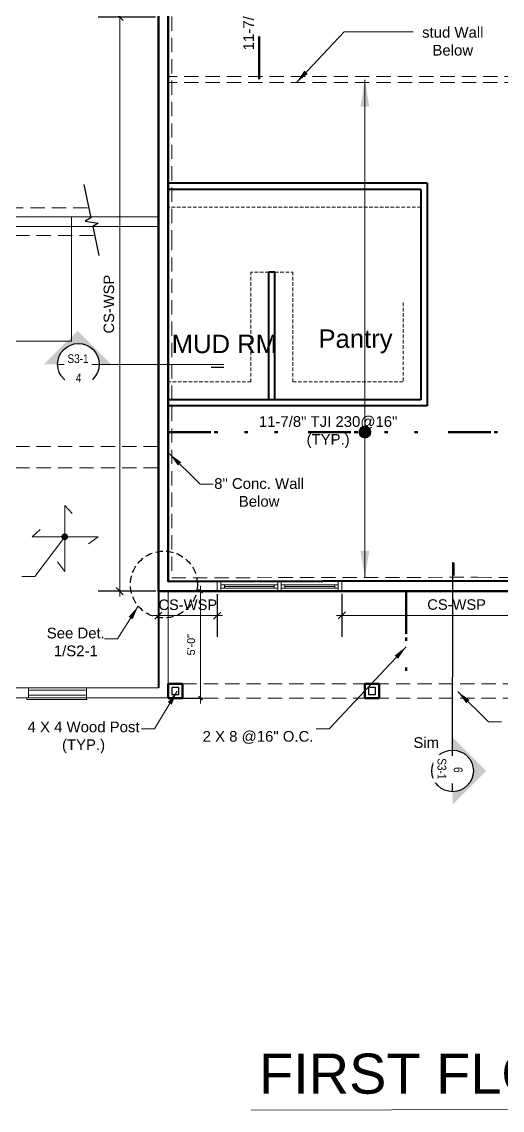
# Model space of a CAD drawing. Extents: x 4834 to 83801, y -13735 to 32221.
# Drawn here: x 11977 to 12247, y -8116 to -7505 of the extents above; entities that cross this region are included whole.
import ezdxf

# ---------------------------------------------------------------- set-up
doc = ezdxf.new("R2010")
doc.units = 0
doc.header["$LTSCALE"] = 8
doc.header["$MEASUREMENT"] = 0
for name, pattern in [('10183Civbase$0$DASHED', [0.75, 0.5, -0.25]), ('11136-Civbase$0${ Gas Line }', [3.355, 1, -0.08, 0.08, -0.625, 0.08, -0.625, 0.08, -0.625, -0.08, 0.08]), ('Dashed', [0.75, 0.5, -0.25]), ('Hidden (½x)', [0.1875, 0.125, -0.0625])]:
    doc.linetypes.add(name, pattern=pattern)
doc.layers.get('0').update_dxf_attribs({"lineweight": 9})
doc.layers.get('DefPoints').update_dxf_attribs({"color": 17})
for name, color, linetype in [('$1$DETAIL', 1, 'Continuous'), ('ANNSXTEXT', 2, 'Continuous'), ('PDF3_Text', 7, 'Continuous'), ('S-DIM', 3, 'Continuous'), ('S-MARK', 3, 'Continuous')]:
    doc.layers.add(name, color=color, linetype=linetype)
for name, color, linetype, lineweight in [('A-DIM-480', 52, 'Continuous', 18), ('A-WALL', 7, 'Continuous', 40), ('A-Wall-New', 1, 'Continuous', 50), ('A-windoor', 2, 'Continuous', 13), ('AA-text', 1, 'Continuous', 25), ('Details', 2, 'Continuous', 15), ('DIM', 8, 'Continuous', 5), ('DIM_DA', 4, 'Continuous', 25), ('TEXT', 6, 'Continuous', 25)]:
    doc.layers.add(name, color=color, linetype=linetype, lineweight=lineweight)
doc.styles.add('Arial_1', font='arial.ttf', dxfattribs={"height": 5.901198})
doc.styles.add('PDF Arial', font='arial.ttf')
doc.styles.get("Standard").update_dxf_attribs({"font": 'stylu.ttf'})
doc.styles.add('Technic', font='technic_.ttf', dxfattribs={"height": 9.27907})
doc.styles.add('TX_1-4in', font='arial.ttf', dxfattribs={"height": 4})
doc.dimstyles.new('Forum 24', dxfattribs={"dimscale": 24, "dimtxt": 0.1875, "dimasz": 0.09375, "dimexe": 0.0625, "dimexo": 0.0625, "dimgap": 0.125, "dimtad": 1, "dimdec": 4, "dimrnd": 1, "dimzin": 7, "dimdsep": 46, "dimlunit": 4, "dimtxsty": 'Standard', "dimblk": 'OBLIQUE', "dimblk1": 'DIMTICK', "dimblk2": 'OBLIQUE', "dimcen": -0.0625, "dimdle": 0.125, "dimclrd": 256, "dimclre": 256, "dimclrt": 256, "dimadec": 0, "dimazin": 0, "dimtfac": 1, "dimtdec": 4, "dimtmove": 1, "dimatfit": 3, "dimfxl": 0.0625, "dimtvp": 1.2, "dimfrac": 2, "dimtolj": 1, "dimtzin": 7, "dimlwd": 13, "dimarcsym": 0})

# ---------------------------------------------------------------- blocks, each defined once
blk = doc.blocks.new('*U153')
for p, q in [((-18, 0), (14, 0)), ((-18, -3.75), (-18, -1.75)), ((-18, -1.75), (14, -1.75)), ((14, -3.75), (-18, -3.75)), ((-18, -5.5), (14, -5.5)), ((-16, -1.75), (-16, -3.75)), ((12, -2.75), (-16, -2.75)), ((12, -1.75), (12, -3.75)), ((14, -1.75), (14, -3.75))]:
    blk.add_line(p, q)
blk.add_lwpolyline([(-18, -5.5), (-20, -5.5), (-20, 0), (-18, 0)], close=True)
at = {"extrusion": (0, 0, -1)}
blk.add_lwpolyline([(-14, -5.5), (-16, -5.5), (-16, 0), (-14, 0)], close=True, dxfattribs=at)
blk = doc.blocks.new('_Oblique')
at = {"color": 0, "linetype": 'ByBlock', "lineweight": -2}
blk.add_line((-0.5, -0.5), (0.5, 0.5), dxfattribs=at)
blk = doc.blocks.new('*D589')
at = {"layer": 'A-DIM-480', "lineweight": -2, "transparency": 16777216}
for p, q in [((12060.97, -7824.5), (12079.17, -7824.5)), ((12060.97, -7884.5), (12079.17, -7884.5))]:
    blk.add_line(p, q, dxfattribs=at)
at = {"layer": 'A-DIM-480', "lineweight": 13, "transparency": 16777216}
blk.add_line((12077.67, -7821.5), (12077.67, -7887.5), dxfattribs=at)
at = {"layer": 'DefPoints', "color": 0, "transparency": 16777216}
for p in [(12059.47, -7824.5), (12059.47, -7884.5), (12077.67, -7884.5)]:
    blk.add_point(p, dxfattribs=at)
at = {"layer": 'A-DIM-480', "lineweight": 13, "transparency": 16777216, "xscale": 2.25, "yscale": 2.25, "zscale": 2.25}
for p, rotation in [((12077.67, -7824.5), 90), ((12077.67, -7884.5), 270)]:
    blk.add_blockref('_Oblique', p, dxfattribs=dict(at, rotation=rotation))
at = {"layer": 'A-DIM-480', "transparency": 16777216, "insert": (12072.31, -7854.5), "char_height": 4.5, "attachment_point": 5, "rotation": 90}
blk.add_mtext('\\A1;5\'-0"', dxfattribs=at)
blk = doc.blocks.new('DIMTICK')
for p, q in [((0, 1), (0, -1)), ((-1, 0), (1, 0))]:
    blk.add_line(p, q)
at = {"const_width": 0.141}
blk.add_lwpolyline([(0.707, 0.707), (-0.707, -0.707)], dxfattribs=at)
blk = doc.blocks.new('*D604')
at = {"layer": 'DefPoints', "color": 0, "linetype": 'ByBlock', "transparency": 16777216}
for p in [(12053.93, -7502.2), (12032.26, -7824.5), (12053.97, -7824.5)]:
    blk.add_point(p, dxfattribs=at)
at = {"layer": 'DIM_DA', "linetype": 'ByBlock', "lineweight": -2, "transparency": 16777216}
for p, q in [((12052.43, -7502.2), (12020.26, -7502.2)), ((12052.47, -7824.5), (12020.26, -7824.5))]:
    blk.add_line(p, q, dxfattribs=at)
at = {"layer": 'DIM_DA', "lineweight": 13, "transparency": 16777216}
blk.add_line((12032.26, -7499.2), (12032.26, -7827.5), dxfattribs=at)
at = {"layer": 'DIM_DA', "linetype": 'ByBlock', "lineweight": 13, "transparency": 16777216, "xscale": 4, "yscale": 4, "zscale": 4}
for p, rotation in [((12032.26, -7502.2), 90), ((12032.26, -7824.5), 270)]:
    blk.add_blockref('_Oblique', p, dxfattribs=dict(at, rotation=rotation))
at = {"layer": 'DIM_DA', "linetype": 'ByBlock', "transparency": 16777216, "insert": (12026.21, -7663.35), "char_height": 5.901, "attachment_point": 5, "rotation": 90, "style": 'Arial_1'}
blk.add_mtext('\\A1;CS-WSP', dxfattribs=at)
blk = doc.blocks.new('*D618')
at = {"layer": 'DefPoints', "color": 0, "linetype": 'ByBlock', "transparency": 16777216}
for p in [(12157.03, -7824.5), (12285.95, -7824.5), (12285.95, -7838.07)]:
    blk.add_point(p, dxfattribs=at)
at = {"layer": 'DIM_DA', "linetype": 'ByBlock', "lineweight": -2, "transparency": 16777216}
for p, q in [((12157.03, -7826), (12157.03, -7850.07)), ((12285.95, -7826), (12285.95, -7850.07))]:
    blk.add_line(p, q, dxfattribs=at)
at = {"layer": 'DIM_DA', "lineweight": 13, "transparency": 16777216}
blk.add_line((12154.03, -7838.07), (12288.95, -7838.07), dxfattribs=at)
at = {"layer": 'DIM_DA', "linetype": 'ByBlock', "lineweight": 13, "transparency": 16777216, "xscale": 4, "yscale": 4, "zscale": 4, "rotation": 180}
blk.add_blockref('_Oblique', (12157.03, -7838.07), dxfattribs=at)
at = {"layer": 'DIM_DA', "linetype": 'ByBlock', "lineweight": 13, "transparency": 16777216, "xscale": 4, "yscale": 4, "zscale": 4}
blk.add_blockref('_Oblique', (12285.95, -7838.07), dxfattribs=at)
at = {"layer": 'DIM_DA', "linetype": 'ByBlock', "transparency": 16777216, "insert": (12221.49, -7832.02), "char_height": 5.901, "attachment_point": 5, "style": 'Arial_1'}
blk.add_mtext('\\A1;CS-WSP', dxfattribs=at)
blk = doc.blocks.new('*D619')
at = {"layer": 'DefPoints', "color": 0, "linetype": 'ByBlock', "transparency": 16777216}
for p in [(12053.97, -7824.84), (12087.03, -7824.62), (12087.03, -7838.18)]:
    blk.add_point(p, dxfattribs=at)
at = {"layer": 'DIM_DA', "linetype": 'ByBlock', "lineweight": -2, "transparency": 16777216}
for p, q in [((12053.97, -7826.34), (12053.97, -7850.18)), ((12087.03, -7826.12), (12087.03, -7850.18))]:
    blk.add_line(p, q, dxfattribs=at)
at = {"layer": 'DIM_DA', "lineweight": 13, "transparency": 16777216}
blk.add_line((12050.97, -7838.18), (12090.03, -7838.18), dxfattribs=at)
at = {"layer": 'DIM_DA', "linetype": 'ByBlock', "lineweight": 13, "transparency": 16777216, "xscale": 4, "yscale": 4, "zscale": 4, "rotation": 180}
blk.add_blockref('_Oblique', (12053.97, -7838.18), dxfattribs=at)
at = {"layer": 'DIM_DA', "linetype": 'ByBlock', "lineweight": 13, "transparency": 16777216, "xscale": 4, "yscale": 4, "zscale": 4}
blk.add_blockref('_Oblique', (12087.03, -7838.18), dxfattribs=at)
at = {"layer": 'DIM_DA', "linetype": 'ByBlock', "transparency": 16777216, "insert": (12070.5, -7832.13), "char_height": 5.901, "attachment_point": 5, "style": 'Arial_1'}
blk.add_mtext('\\A1;CS-WSP', dxfattribs=at)

msp = doc.modelspace()

# ---------------------------------------------------------------- hatches: boundary and pattern name
at = {"layer": 'DIM'}
h = msp.add_hatch(color=1, dxfattribs=at)
h.dxf.hatch_style = 1
edge = h.paths.add_edge_path()
edge.add_arc((12169.96492, -7735.15103), 3.37863, 0, 360)
at = {"layer": 'S-MARK'}
h = msp.add_hatch(color=256, dxfattribs=at)
edge = h.paths.add_edge_path()
edge.add_line((12008.66413, -7678.24146), (11989.77131, -7697.07265))
edge.add_line((11989.77131, -7697.07265), (11997.40985, -7697.03888))
edge.add_arc((12009.08116, -7697.1003), 11.67146, -0.11388232, 179.6984626, ccw=False)
edge.add_line((12020.7526, -7697.1235), (12027.49531, -7697.13428))
edge.add_line((12027.49531, -7697.13428), (12008.66413, -7678.24146))
msp.add_hatch(color=256, dxfattribs=at).paths.add_polyline_path([(12238.07013, -7925.40392), (12219.23894, -7906.5111), (12219.2272, -7913.70166, -1), (12219.18906, -7937.04455), (12219.17732, -7944.2351)])

# ---------------------------------------------------------------- linework, layer by layer
at = {"layer": '$1$DETAIL'}
for p, q in [((12065.46384, -7878.50404), (12061.46384, -7878.50404)), ((12061.46384, -7878.50404), (12061.46384, -7882.50404)), ((12065.46384, -7882.50404), (12065.46384, -7878.50404)), ((12175.9316, -7878.50404), (12171.9316, -7878.50404)), ((12171.9316, -7878.50404), (12171.9316, -7882.50404)), ((12175.9316, -7882.50404), (12175.9316, -7878.50404)), ((12061.46384, -7882.50404), (12065.46384, -7882.50404)), ((12171.9316, -7882.50404), (12175.9316, -7882.50404))]:
    msp.add_line(p, q, dxfattribs=at)
at = {"layer": 'A-WALL'}
for p, q in [((12201.43492, -7598.96448), (12201.43492, -7717.00381)), ((12204.93492, -7595.46448), (12204.93492, -7720.50381)), ((12115.97492, -7717.00381), (12115.97492, -7645.39209)), ((12119.47492, -7645.39209), (12115.97492, -7645.39209)), ((12119.47492, -7717.00381), (12119.47492, -7645.39209)), ((12201.43492, -7717.00381), (12059.47492, -7717.00381)), ((12204.93492, -7720.50381), (12059.47492, -7720.50381)), ((12053.97492, -7824.50381), (12053.97492, -7878.81048))]:
    msp.add_line(p, q, dxfattribs=at)
for points in [[(12090.20569, -7595.46448), (12059.88386, -7595.46448)], [(12090.20569, -7598.96448), (12059.88989, -7598.96448)], [(12204.93492, -7595.46448), (12090.20569, -7595.46448)], [(12201.43492, -7598.96448), (12090.20569, -7598.96448)]]:
    msp.add_lwpolyline(points, dxfattribs=at)
at = {"layer": 'A-Wall-New'}
for points in [[(12860.03483, -7792.50381), (12892.03492, -7792.50381), (12892.03492, -7236.42448), (12696.03492, -7236.42448), (12696.03492, -7176.42448), (12437.63587, -7176.42448), (12437.63587, -7236.42448), (12156.0758, -7236.42448), (12156.0758, -7350.33181), (12053.97492, -7350.35503), (12053.97492, -7624.84575)], [(12854.53483, -7787.00381), (12886.53492, -7787.00381), (12886.53492, -7241.92448), (12690.53492, -7241.92448), (12690.53492, -7181.92448), (12443.13587, -7181.92448), (12443.13587, -7241.92448), (12161.5758, -7241.92448), (12161.5758, -7355.83055), (12059.47492, -7355.85376), (12059.47492, -7625.07048)], [(12053.97492, -7624.84575), (12053.97492, -7824.50381), (12233.15162, -7824.50381)], [(12059.47492, -7625.07048), (12059.47492, -7819.00381), (12233.24749, -7818.6628)], [(12233.24749, -7818.6628), (12280.45492, -7819.00381), (12280.45492, -7787.00381), (12471.45492, -7787.00381), (12471.45492, -7819.00381), (12690.53438, -7819.00381), (12690.53511, -7787.00381), (12733.53483, -7787.00381)], [(12233.15162, -7824.50381), (12285.95492, -7824.50381), (12285.95492, -7792.50381), (12465.95492, -7792.50381), (12465.95492, -7824.50381), (12696.03426, -7824.50381), (12696.03499, -7792.50381), (12728.03483, -7792.50381)]]:
    msp.add_lwpolyline(points, dxfattribs=at)
at = {"layer": 'A-Wall-New', "lineweight": 70}
for points in [[(12059.47492, -7884.50381), (12059.47492, -7876.50381), (12067.47492, -7876.50381), (12067.47492, -7884.50381)], [(12169.91174, -7884.50381), (12169.91174, -7876.50381), (12177.91174, -7876.50381), (12177.91174, -7884.50381)]]:
    msp.add_lwpolyline(points, close=True, dxfattribs=at)
at = {"layer": 'ANNSXTEXT', "linetype": '10183Civbase$0$DASHED'}
msp.add_circle((12057.07716, -7820.73782), 18.81347, dxfattribs=at)
at = {"layer": 'Details', "linetype": 'Hidden (½x)', "ltscale": 2}
for p, q in [((12105.97492, -7707.00381), (12105.97492, -7645.39209)), ((12115.97492, -7645.39209), (12105.97492, -7645.39209)), ((12119.47492, -7645.39209), (12129.47492, -7645.39209)), ((12129.47492, -7707.00381), (12129.47492, -7645.39209)), ((12191.43492, -7662.46448), (12191.43492, -7707.00381)), ((12105.97492, -7707.00381), (12059.47492, -7707.00381)), ((12191.43492, -7707.00381), (12129.47492, -7707.00381))]:
    msp.add_line(p, q, dxfattribs=at)
at = {"layer": 'Details', "linetype": 'Dashed', "ltscale": 2}
for p, q in [((12067.47492, -7876.50381), (12277.5562, -7876.50381)), ((12067.47492, -7884.50381), (12277.5562, -7884.50381))]:
    msp.add_line(p, q, dxfattribs=at)
at = {"layer": 'Details', "linetype": 'Hidden (½x)', "ltscale": 2}
msp.add_lwpolyline([(12201.43492, -7608.96448), (12059.47492, -7608.96448)], dxfattribs=at)
at = {"layer": 'DIM', "color": 4, "linetype": '11136-Civbase$0${ Gas Line }', "lineweight": 50, "ltscale": 3}
for p, q in [((12110.52536, -7355.84216), (12110.52536, -7537.51018)), ((12059.47492, -7735.15103), (12280.45492, -7735.15103)), ((12193.08328, -7824.50381), (12193.08328, -7876.50381))]:
    msp.add_line(p, q, dxfattribs=at)
at = {"layer": 'DIM', "color": 2, "linetype": '10183Civbase$0$DASHED', "ltscale": 2}
for p, q in [((12280.45492, -7535.46448), (12059.47492, -7535.46448)), ((12280.45492, -7538.9964), (12059.47492, -7538.9964)), ((11781.62532, -7743.29078), (12053.97492, -7743.29078)), ((11781.62532, -7755.29078), (12053.97492, -7755.29078))]:
    msp.add_line(p, q, dxfattribs=at)
at = {"layer": 'DIM', "color": 1}
for p, q in [((12001.39237, -7776.36585), (12001.39237, -7813.39689)), ((12001.39237, -7776.36585), (12005.4824, -7780.90519)), ((11983.12475, -7793.92614), (11987.66409, -7789.83611)), ((11983.12475, -7793.92614), (12020.15579, -7793.92614)), ((12020.15579, -7793.92614), (12014.71406, -7797.91363)), ((12001.39237, -7813.39689), (11997.40489, -7807.95516))]:
    msp.add_line(p, q, dxfattribs=at)
at = {"layer": 'DIM'}
for p, q in [((11981.07932, -7878.81048), (11981.07932, -7884.33048)), ((12013.53332, -7884.50381), (12013.53332, -7878.81048))]:
    msp.add_line(p, q, dxfattribs=at)
at = {"layer": 'DIM', "color": 2, "linetype": '10183Civbase$0$DASHED', "ltscale": 2}
for points in [[(12854.53483, -7785.00381), (12884.53492, -7785.00381), (12884.53492, -7243.92448), (12688.53492, -7243.92448), (12688.53492, -7183.92448), (12445.13587, -7183.92448), (12445.13587, -7243.92448), (12163.5758, -7243.92448), (12163.5758, -7357.8301), (12061.47492, -7357.85331), (12061.47492, -7625.07048)], [(11947.67354, -7889.31048), (11766.1246, -7889.31048), (11766.12604, -7609.27108), (12014.89967, -7609.27108)], [(11956.51668, -7873.81048), (11781.62468, -7873.81048), (11781.62596, -7624.77108), (12018.15063, -7624.83592)], [(12061.47492, -7625.07048), (12061.47492, -7816.99989), (12233.24356, -7816.6628)], [(12233.26194, -7816.66285), (12278.45492, -7816.98932), (12278.45492, -7785.00381), (12473.45492, -7785.00381), (12473.45492, -7817.00381), (12688.53443, -7817.00381), (12688.53516, -7785.00381), (12733.53483, -7785.00381)]]:
    msp.add_lwpolyline(points, dxfattribs=at)
at = {"layer": 'DIM'}
for points in [[(12059.47492, -7824.50381), (12059.47492, -7884.31048), (11771.12463, -7884.31048), (11771.12602, -7614.27108), (12005.12588, -7614.27108)], [(12005.12588, -7614.27108), (12005.12588, -7684.07457), (11813.12588, -7684.07457), (11813.12588, -7614.27108)], [(12005.12588, -7614.27108), (12053.97492, -7614.27108)], [(12053.97492, -7824.50381), (12053.97492, -7878.81048), (11776.62466, -7878.81048), (11776.62599, -7619.77108), (12005.12588, -7619.77108)], [(12005.12588, -7619.77108), (12053.97492, -7619.77108)], [(11981.07932, -7878.81048), (12013.07932, -7878.81048)], [(11981.07932, -7880.01048), (12013.07932, -7880.01048)], [(11980.11999, -7884.33048), (11980.11999, -7885.28981)], [(11980.11999, -7885.29048), (12014.04066, -7885.29048)], [(11981.07932, -7882.81048), (12013.07932, -7882.81048)], [(12013.53332, -7885.46315), (12013.53332, -7884.50381)], [(12106.14543, -8115.868), (12580.03784, -8114.77377)]]:
    msp.add_lwpolyline(points, dxfattribs=at)
msp.add_circle((12169.96492, -7735.15103), 3.37863, dxfattribs=at)
at = {"layer": 'S-DIM', "linetype": 'Continuous'}
msp.add_lwpolyline([(12012.17226, -7596.2129), (12016.06396, -7614.84544), (12012.93788, -7616.7835), (12020.21883, -7617.83302), (12017.09276, -7619.77108), (12020.48361, -7636.00568)], dxfattribs=at)
at = {"layer": 'S-MARK', "color": 160}
for p, q in [((11997.34451, -7697.03869), (12090.80799, -7697.30298)), ((12083.69177, -7698.69109), (12090.74331, -7698.70261)), ((12219.14865, -7937.10976), (12219.31739, -7808.16236)), ((12220.05993, -7815.70604), (12220.07145, -7808.65449))]:
    msp.add_line(p, q, dxfattribs=at)
at = {"layer": 'S-MARK', "color": 202}
for centre in [(12009.08116, -7697.09817), (12219.20813, -7925.3731)]:
    msp.add_circle(centre, 11.67146, dxfattribs=at)

# ---------------------------------------------------------------- block references
at = {"layer": 'A-windoor', "lineweight": 25, "rotation": 180}
for p in [(12103.03302, -7824.61633), (12137.03302, -7824.61633)]:
    msp.add_blockref('*U153', p, dxfattribs=at)

# ---------------------------------------------------------------- texts
at = {"layer": 'DIM', "insert": (12110.47296, -8106.89973), "char_height": 22.5, "attachment_point": 7, "style": 'PDF Arial'}
msp.add_mtext('FIRST FLOOR FRAMING PLAN ', dxfattribs=at)
at = {"layer": 'PDF3_Text', "lineweight": 0, "char_height": 10.307812, "attachment_point": 7, "style": 'PDF Arial'}
for s, insert in [('MUD RM', (12061.46104, -7690.96089)), ('Pantry', (12143.89401, -7690.96089))]:
    msp.add_mtext(s, dxfattribs=dict(at, insert=insert))
at = {"layer": 'TEXT', "insert": (12110.52536, -7480.75648), "char_height": 4, "width": 108.6923986, "attachment_point": 5, "rotation": 90, "style": 'TX_1-4in'}
msp.add_mtext('\\A1;{\\H1.5x;11-7/8" TJI 210 @16"\\P(TYP.)}', dxfattribs=at)
at = {"layer": 'TEXT', "char_height": 4, "width": 108.6923986, "attachment_point": 5, "style": 'TX_1-4in'}
for s, insert in [('\\A1;{\\H1.5x;stud Wall\\PBelow}', (12219.33619, -7515.81492)), ('\\A1;{\\H1.5x;11-7/8" TJI 230@16"\\P(TYP.)}', (12149.30871, -7735.15103)), ('\\A1;{\\H1.5x;8" Conc. Wall\\PBelow}', (12110.57019, -7769.10062)), ('\\A1;{\\H1.5x;See Det.\\P1/S2-1}', (12007.61642, -7853.02705)), ('\\A1;{\\H1.5x;4 X 4 Wood Post\\P(TYP.)}', (12011.95782, -7906.58114)), ('\\A1;{\\H1.5x;2 X 8 @16" O.C.}', (12109.96621, -7906.58114)), ('\\A1;{\\H1.5x;Sim}', (12204.4306, -7909.49893))]:
    msp.add_mtext(s, dxfattribs=dict(at, insert=insert))

# ---------------------------------------------------------------- dimensions: what is measured, and where the dimension line sits
at = {"layer": 'A-DIM-480'}
dim = msp.add_linear_dim(base=(12077.67413, -7884.50381), p1=(12059.47492, -7824.50381), p2=(12059.47492, -7884.50381), angle=90, dimstyle='Forum 24', dxfattribs=at)
dim.commit()
dim.dimension.update_dxf_attribs({"geometry": '*D589', "text_midpoint": (12072.31048, -7854.50381)})
at = {"layer": 'DIM_DA', "color": 2, "linetype": 'ByBlock'}
for base, p1, p2, angle, picture, middle in [((12032.26215, -7824.50381), (12053.93077, -7502.19805), (12053.97492, -7824.50381), 90, '*D604', (12032.26215, -7663.35093)), ((12087.03302, -7838.18461), (12053.97492, -7824.83675), (12087.03302, -7824.61633), 180, '*D619', (12070.50397, -7838.18461)), ((12285.95492, -7838.07209), (12157.03302, -7824.50381), (12285.95492, -7824.50381), 180, '*D618', (12221.49397, -7838.07209))]:
    dim = msp.add_linear_dim(base=base, p1=p1, p2=p2, angle=angle, text='CS-WSP', dimstyle='Forum 24', override={"dimasz": 0.166667, "dimexe": 0.5, "dimtxsty": 'Arial_1'}, dxfattribs=at)
    dim.commit()
    dim.dimension.update_dxf_attribs({"geometry": picture, "text_midpoint": middle, "dimtype": 160})

# ---------------------------------------------------------------- leaders
at = {"layer": 'TEXT'}
for points, override in [([(12131.47716, -7538.9964), (12158.23606, -7510.45603), (12197.16785, -7510.38819)], {"dimasz": 0.333333, "dimtad": 0}), ([(12169.96492, -7537.51018), (12169.96492, -7713.14576), (12169.96492, -7737.37156)], {"dimasz": 0.625, "dimtad": 0}), ([(12169.96492, -7816.78698), (12169.96492, -7753.53868), (12169.96492, -7688.85573)], {"dimasz": 0.625, "dimtad": 0}), ([(12060.19251, -7747.35883), (12077.40784, -7764.39983), (12084.7022, -7764.42006)], {"dimasz": 0.333333, "dimtad": 0}), ([(12001.39237, -7793.92614), (11984.56377, -7816.17905), (11977.26941, -7816.19929)], {"dimasz": 0.15625, "dimtad": 0, "dimldrblk": 'Dot'}), ([(12042.66765, -7832.8338), (12031.07751, -7851.15825), (12023.78315, -7851.17849)], {"dimasz": 0.333333, "dimtad": 0}), ([(12193.08328, -7855.68662), (12149.89317, -7901.82826), (12142.59881, -7901.8485)], {"dimasz": 0.333333, "dimtad": 0}), ([(12064.47492, -7880.59017), (12051.88478, -7901.82826), (12044.59042, -7901.8485)], {"dimasz": 0.333333, "dimtad": 0}), ([(12222.09978, -7880.8438), (12239.31511, -7897.8848), (12246.60947, -7897.90503)], {"dimasz": 0.333333, "dimtad": 0})]:
    msp.add_leader(points, dimstyle='Forum 24', override=override, dxfattribs=at)

# ---------------------------------------------------------------- next in the draw order: texts
at = {"layer": 'AA-text', "char_height": 4.91048, "width": 10.4400576, "attachment_point": 8, "line_spacing_factor": 0.923738, "style": 'Technic', "bg_fill": 2}
for s, insert, rotation in [('4', (12009.19986, -7707.2027), 359.90640096), ('6', (12219.81433, -7924.75282), 269.90640096)]:
    msp.add_mtext(s, dxfattribs=dict(at, insert=insert, rotation=rotation))

# ---------------------------------------------------------------- next in the draw order: texts
at = {"layer": 'AA-text', "char_height": 4.910484, "width": 10.4400576, "attachment_point": 8, "line_spacing_factor": 0.923738, "style": 'Technic', "bg_fill": 2}
for insert, rotation in [((12008.85921, -7696.46787), 359.90640096), ((12210.70661, -7924.21238), 269.90640096)]:
    msp.add_mtext('S3-1', dxfattribs=dict(at, insert=insert, rotation=rotation))

doc.saveas('drawing.dxf')
